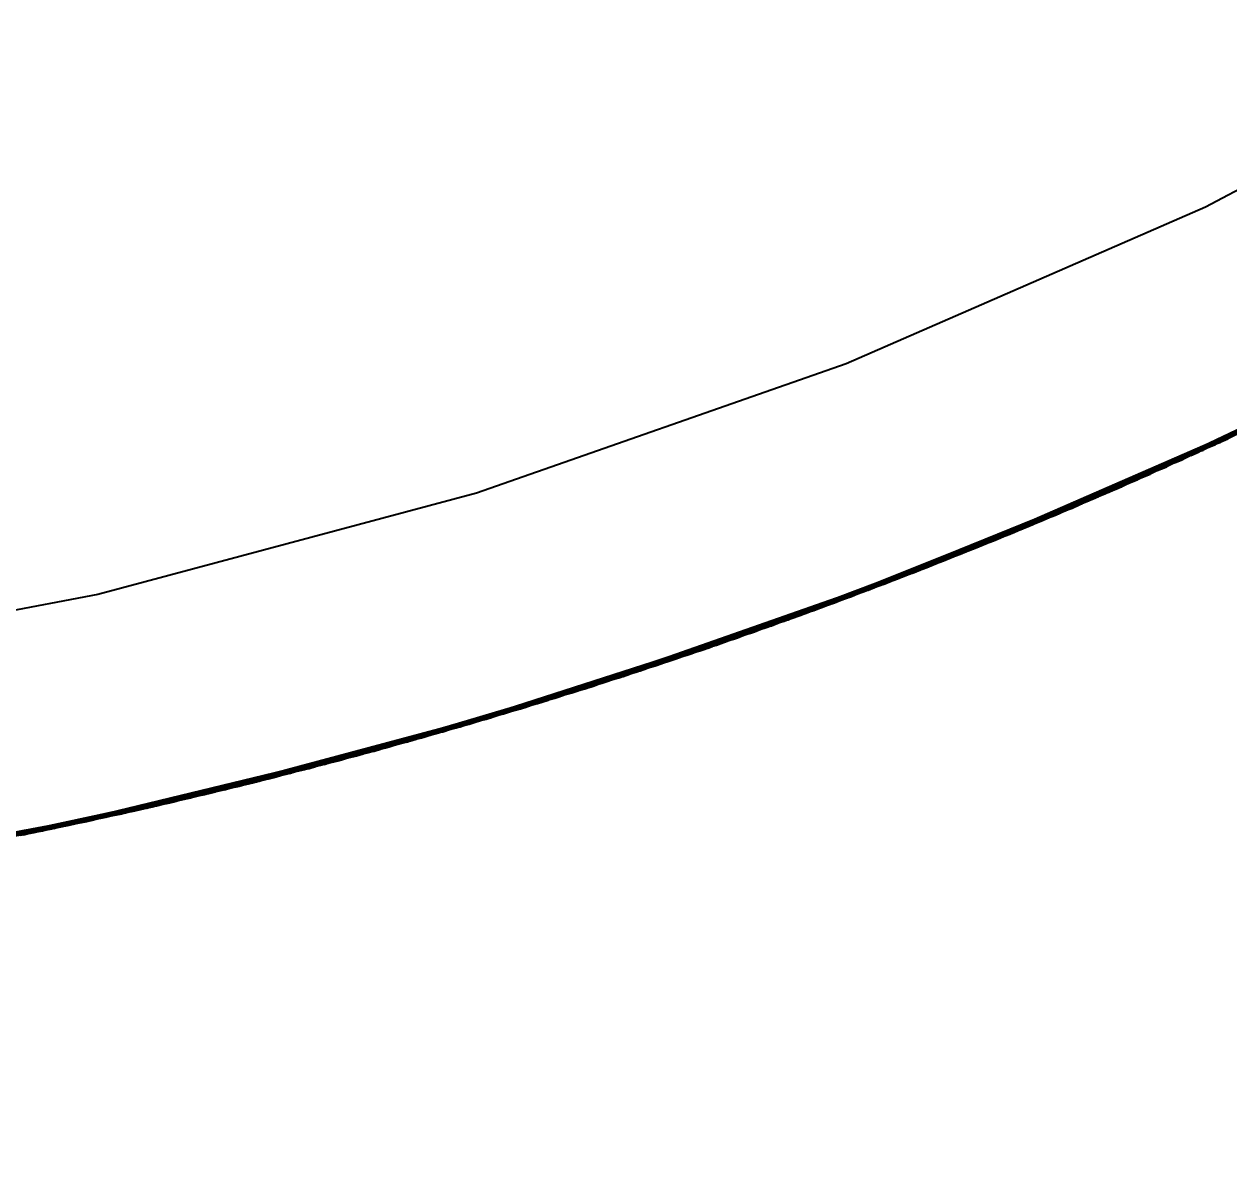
# Model space of a CAD drawing. Header units: millimetres. Extents: x 0 to 420, y 0 to 297.
# Drawn here: x 195.5 to 196.604, y 261.795 to 262.843 of the extents above; entities that cross this region are included whole.
import ezdxf

# ---------------------------------------------------------------- set-up
doc = ezdxf.new("R2010")
doc.units = ezdxf.units.MM
doc.linetypes.add('DASHED', pattern=[1.524, 1.27, -0.254])
for name, color, linetype, lineweight in [('DIM', 3, 'CONTINUOUS', 18), ('HIDDEN', 8, 'DASHED', 25), ('VISIBLE', 7, 'CONTINUOUS', 50)]:
    doc.layers.add(name, color=color, linetype=linetype, lineweight=lineweight)
doc.styles.add('CJK', font='NotoSansCJK-Regular.ttc')
doc.dimstyles.new('GB', dxfattribs={"dimtxt": 2.8, "dimasz": 2.2, "dimexe": 1.5, "dimexo": 1, "dimgap": 0.6, "dimtad": 1, "dimlfac": 100, "dimzin": 12, "dimdsep": 46, "dimtxsty": 'CJK', "dimcen": 2.5, "dimazin": 3, "dimtfac": 0.5, "dimtmove": 2, "dimatfit": 3})

msp = doc.modelspace()

# ---------------------------------------------------------------- linework, layer by layer
at = {"layer": 'HIDDEN'}
for points in [[(196.9, 262.84307), (196.58264, 262.67534)], [(196.9, 262.84307), (196.58264, 262.67534)], [(196.58264, 262.67534), (196.25364, 262.5318)], [(196.58264, 262.67534), (196.25364, 262.5318)], [(196.88046, 262.60302), (196.59782, 262.46137)], [(196.88587, 262.60596), (196.6034, 262.46396)], [(196.87501, 262.6001), (196.54639, 262.43796)], [(196.85964, 262.5918), (196.57633, 262.45149)], [(196.86505, 262.5947), (196.58191, 262.45404)], [(196.86176, 262.59301), (196.58585, 262.45607)], [(196.87506, 262.6001), (196.59224, 262.45879)], [(196.86717, 262.59613), (196.59717, 262.46128)], [(196.87612, 262.60074), (196.59903, 262.46207)], [(196.84418, 262.58357), (196.56038, 262.44425)], [(196.84961, 262.58645), (196.56598, 262.44678)], [(196.84712, 262.5852), (196.5709, 262.44923)], [(196.83815, 262.58066), (196.58212, 262.45488)], [(196.8525, 262.58828), (196.58977, 262.45813)], [(196.81864, 262.57011), (196.53403, 262.43242)], [(196.81811, 262.56989), (196.54103, 262.43575)], [(196.8287, 262.57538), (196.54441, 262.43705)], [(196.83413, 262.57824), (196.55001, 262.43957)], [(196.83276, 262.57759), (196.55594, 262.44245)], [(196.82354, 262.57296), (196.57461, 262.45168)], [(196.79763, 262.55917), (196.51238, 262.42284)], [(196.79262, 262.55666), (196.51288, 262.42321)], [(196.80309, 262.56201), (196.51801, 262.42533)], [(196.80772, 262.56441), (196.52278, 262.42743)], [(196.80356, 262.56232), (196.52603, 262.42908)], [(196.81318, 262.56725), (196.52841, 262.42992)], [(196.79457, 262.55788), (196.55938, 262.4452)], [(196.80899, 262.56536), (196.56703, 262.44845)], [(196.7766, 262.54835), (196.4907, 262.41337)], [(196.78206, 262.55115), (196.49634, 262.41581)], [(196.77807, 262.54917), (196.49781, 262.41661)], [(196.78753, 262.55396), (196.50197, 262.41828)], [(196.79216, 262.55635), (196.50675, 262.42037)], [(196.78907, 262.55483), (196.51106, 262.42248)], [(196.75084, 262.53527), (196.46417, 262.40194)], [(196.76099, 262.5404), (196.47462, 262.40643)], [(196.76646, 262.54318), (196.48026, 262.40886)], [(196.7633, 262.54165), (196.48455, 262.41091)], [(196.75428, 262.53729), (196.48834, 262.41282)], [(196.76873, 262.54462), (196.49606, 262.41591)], [(196.25364, 262.5318), (195.91483, 262.41324)], [(196.25364, 262.5318), (195.91483, 262.41324)], [(196.72969, 262.52468), (196.44239, 262.39271)], [(196.73519, 262.52742), (196.44806, 262.3951)], [(196.73398, 262.52688), (196.45442, 262.398)], [(196.74535, 262.53251), (196.45852, 262.39953)], [(196.74881, 262.53432), (196.46949, 262.40443)], [(196.73946, 262.52983), (196.4808, 262.40981)], [(196.70847, 262.51417), (196.42055, 262.38356)], [(196.70831, 262.51416), (196.42601, 262.38598)], [(196.71399, 262.51689), (196.42623, 262.38593)], [(196.7195, 262.51962), (196.43191, 262.3883)], [(196.72418, 262.52194), (196.43672, 262.39032)], [(196.71936, 262.51961), (196.4393, 262.39161)], [(196.71022, 262.51531), (196.46541, 262.40366)], [(196.72483, 262.52254), (196.47309, 262.40673)], [(196.68252, 262.50148), (196.39386, 262.37254)], [(196.69275, 262.50646), (196.40438, 262.37686)], [(196.68418, 262.50257), (196.40906, 262.379)], [(196.69827, 262.50916), (196.41006, 262.3792)], [(196.69357, 262.50693), (196.41082, 262.37966)], [(196.7038, 262.51187), (196.41574, 262.38156)], [(196.70467, 262.51237), (196.42421, 262.38529)], [(196.66942, 262.49515), (196.32671, 262.34563)], [(196.32671, 262.34563), (196.66942, 262.49515)], [(196.32696, 262.34574), (196.66771, 262.4944)], [(196.66122, 262.4912), (196.37195, 262.36363)], [(196.66676, 262.49386), (196.37764, 262.36593)], [(196.66405, 262.49263), (196.38232, 262.36805)], [(196.677, 262.49881), (196.38817, 262.37022)], [(196.67869, 262.4997), (196.39749, 262.37424)], [(196.66959, 262.49551), (196.4013, 262.37607)], [(196.64541, 262.48367), (196.35569, 262.35711)], [(196.65096, 262.48631), (196.3614, 262.35939)], [(196.64907, 262.48547), (196.36713, 262.3619)], [(196.63986, 262.48131), (196.38596, 262.37027)], [(196.6546, 262.48832), (196.39372, 262.3732)], [(196.65223, 262.48852), (196.45791, 262.40066)], [(196.61371, 262.46874), (196.32311, 262.34421)], [(196.61929, 262.47135), (196.32884, 262.34646)], [(196.624, 262.47356), (196.33368, 262.34837)], [(196.61945, 262.47149), (196.33668, 262.34976)], [(196.62957, 262.47617), (196.33941, 262.35063)], [(196.63513, 262.4788), (196.34513, 262.3529)], [(196.63435, 262.4785), (196.35186, 262.35579)], [(196.62503, 262.47432), (196.37823, 262.36735)], [(196.59224, 262.45879), (196.30106, 262.33564)], [(196.59782, 262.46137), (196.30678, 262.33786)], [(196.59331, 262.45935), (196.30806, 262.33849)], [(196.6034, 262.46396), (196.31252, 262.34009)], [(196.60814, 262.46615), (196.31739, 262.34198)], [(196.6045, 262.46453), (196.32142, 262.34376)], [(196.60826, 262.46628), (196.32321, 262.3444)], [(196.6101, 262.46735), (196.3706, 262.36446)], [(196.56598, 262.44678), (196.27409, 262.32532)], [(196.57633, 262.45149), (196.28471, 262.32936)], [(196.58191, 262.45404), (196.29045, 262.33155)], [(196.57851, 262.45256), (196.2945, 262.33332)], [(196.56897, 262.44842), (196.29853, 262.33513)], [(196.58412, 262.45533), (196.30613, 262.33781)], [(196.5421, 262.43619), (196.20674, 262.30036)], [(196.54441, 262.43705), (196.25194, 262.31697)], [(196.55001, 262.43957), (196.2577, 262.31913)], [(196.54858, 262.439), (196.26379, 262.32163)], [(196.56038, 262.44425), (196.26834, 262.32314)], [(196.5634, 262.44568), (196.27916, 262.32744)], [(196.55414, 262.44171), (196.2907, 262.33237)], [(196.55195, 262.44204), (196.40618, 262.37998)], [(196.51801, 262.42533), (196.22486, 262.30693)], [(196.52278, 262.42743), (196.22976, 262.30873)], [(196.51847, 262.42559), (196.23311, 262.31017)], [(196.52841, 262.42992), (196.23553, 262.31086)], [(196.53403, 262.43242), (196.2413, 262.313)], [(196.5335, 262.43225), (196.24849, 262.31589)], [(196.52409, 262.42829), (196.27523, 262.32691)], [(196.53913, 262.43497), (196.28296, 262.32964)], [(195.91483, 262.41324), (195.5681, 262.32034)], [(195.91483, 262.41324), (195.5681, 262.32034)], [(196.4907, 262.41337), (196.19685, 262.29672)], [(196.49634, 262.41581), (196.20263, 262.29881)], [(196.49223, 262.4141), (196.20416, 262.29952)], [(196.50197, 262.41828), (196.2084, 262.30091)], [(196.50675, 262.42037), (196.21331, 262.3027)], [(196.50355, 262.41904), (196.21774, 262.30453)], [(196.51238, 262.42284), (196.21908, 262.30481)], [(196.50719, 262.42063), (196.21964, 262.30516)], [(196.50924, 262.42174), (196.26738, 262.32414)], [(196.47462, 262.40643), (196.18037, 262.29082)], [(196.48026, 262.40886), (196.18615, 262.29288)], [(196.477, 262.40751), (196.19056, 262.29466)], [(196.4677, 262.40373), (196.19448, 262.29634)], [(196.48261, 262.41014), (196.20238, 262.29893)], [(196.44239, 262.39271), (196.14733, 262.27916)], [(196.44806, 262.3951), (196.15314, 262.28119)], [(196.44681, 262.39464), (196.15967, 262.28368)], [(196.45852, 262.39953), (196.16386, 262.28495)], [(196.46417, 262.40194), (196.16965, 262.287)], [(196.46206, 262.40112), (196.1751, 262.28914)], [(196.45248, 262.39724), (196.18672, 262.29379)], [(196.41574, 262.38156), (196.12003, 262.26972)], [(196.42055, 262.38356), (196.12496, 262.27141)], [(196.41667, 262.38201), (196.12872, 262.27291)], [(196.42035, 262.38355), (196.13059, 262.27349)], [(196.42623, 262.38593), (196.13077, 262.27341)], [(196.43191, 262.3883), (196.13659, 262.27543)], [(196.43672, 262.39032), (196.14152, 262.27714)], [(196.43173, 262.38829), (196.14419, 262.27827)], [(196.42239, 262.3846), (196.17098, 262.28863)], [(196.43739, 262.39088), (196.17886, 262.29121)], [(196.38817, 262.37022), (196.0918, 262.26015)], [(196.39386, 262.37254), (196.09762, 262.2621)], [(196.3899, 262.37099), (196.10135, 262.26356)], [(196.40438, 262.37686), (196.1084, 262.26574)], [(196.39556, 262.37351), (196.11322, 262.26759)], [(196.41006, 262.3792), (196.11421, 262.26772)], [(196.40523, 262.37728), (196.11502, 262.26814)], [(196.3614, 262.35939), (196.0644, 262.25103)], [(196.35946, 262.35868), (196.07027, 262.25317)], [(196.37195, 262.36363), (196.07519, 262.25459)], [(196.37764, 262.36593), (196.08102, 262.25653)], [(196.37485, 262.36487), (196.08581, 262.25834)], [(196.36517, 262.36118), (196.09752, 262.26277)], [(196.38055, 262.36739), (196.10528, 262.26515)], [(196.3628, 262.36151), (196.16331, 262.28611)], [(196.33368, 262.34837), (196.03604, 262.24178)], [(196.33941, 262.35063), (196.04189, 262.24368)], [(196.34513, 262.3529), (196.04774, 262.24558)], [(196.34429, 262.35264), (196.05466, 262.24804)], [(196.35569, 262.35711), (196.05855, 262.24911)], [(196.3348, 262.34908), (196.08168, 262.2579)], [(196.34998, 262.3551), (196.0896, 262.26034)], [(196.32671, 262.34563), (195.97378, 262.22213)], [(195.97378, 262.22213), (196.32671, 262.34563)], [(195.974, 262.22221), (196.32362, 262.34455)], [(196.30678, 262.33786), (196.00853, 262.23299)], [(196.30213, 262.33612), (196.00985, 262.23355)], [(196.31252, 262.34009), (196.01439, 262.23485)], [(196.31739, 262.34198), (196.01937, 262.23643)], [(196.31363, 262.34058), (196.02351, 262.23795)], [(196.32311, 262.34421), (196.02522, 262.2383)], [(196.31754, 262.3421), (196.02532, 262.23848)], [(196.32884, 262.34646), (196.03108, 262.24018)], [(196.32904, 262.34661), (196.03912, 262.24298)], [(196.31941, 262.34304), (196.07393, 262.25552)], [(196.27409, 262.32532), (195.97511, 262.22254)], [(196.28471, 262.32936), (195.98596, 262.2259)], [(196.29045, 262.33155), (195.99182, 262.22773)], [(196.28695, 262.33028), (195.99597, 262.22924)], [(196.27718, 262.32676), (196.00009, 262.23078)], [(196.30106, 262.33564), (196.00267, 262.23114)], [(196.29272, 262.3327), (196.00786, 262.23298)], [(195.5681, 262.32034), (195.2154, 262.25361)], [(195.5681, 262.32034), (195.2154, 262.25361)], [(196.25194, 262.31697), (195.95247, 262.21561)], [(196.2577, 262.31913), (195.95835, 262.2174)], [(196.2562, 262.31864), (195.9646, 262.21951)], [(196.26834, 262.32314), (195.96923, 262.22073)], [(196.27144, 262.32438), (195.9803, 262.22434)], [(196.24658, 262.31524), (195.98417, 262.22628)], [(196.26193, 262.32099), (195.9921, 262.22852)], [(196.25975, 262.32145), (196.11045, 262.26877)], [(196.21908, 262.30481), (195.91891, 262.20555)], [(196.21373, 262.30292), (195.91951, 262.20587)], [(196.22486, 262.30693), (195.92481, 262.20731)], [(196.22976, 262.30873), (195.92981, 262.20879)], [(196.2253, 262.30716), (195.93325, 262.21002)], [(196.23553, 262.31086), (195.9357, 262.21055)], [(196.2413, 262.313), (195.9416, 262.21232)], [(196.24078, 262.31288), (195.94896, 262.21475)], [(196.21586, 262.30391), (195.96831, 262.22178)], [(196.2311, 262.3095), (195.97633, 262.22406)], [(196.203, 262.29905), (195.85962, 262.18856)], [(196.18615, 262.29288), (195.8853, 262.19573)], [(196.18279, 262.29175), (195.88981, 262.19723)], [(196.19685, 262.29672), (195.89622, 262.19888)], [(196.18857, 262.29402), (195.90187, 262.20074)], [(196.20263, 262.29881), (195.90211, 262.2006)], [(196.19841, 262.29736), (195.90369, 262.20121)], [(196.2084, 262.30091), (195.908, 262.20234)], [(196.21331, 262.3027), (195.91302, 262.20381)], [(196.21001, 262.30157), (195.91755, 262.20535)], [(196.15314, 262.28119), (195.85161, 262.18614)], [(196.15187, 262.28081), (195.85829, 262.18822)], [(196.16386, 262.28495), (195.86254, 262.18922)], [(196.16965, 262.287), (195.86845, 262.1909)], [(196.16747, 262.2863), (195.87401, 262.19269)], [(196.18037, 262.29082), (195.87939, 262.19403)], [(196.1577, 262.28306), (195.88589, 262.19659)], [(196.17325, 262.28855), (195.89383, 262.19865)], [(196.12003, 262.26972), (195.81783, 262.17679)], [(196.12496, 262.27141), (195.82287, 262.17817)], [(196.12097, 262.27011), (195.82671, 262.17943)], [(196.12472, 262.2714), (195.82865, 262.1799)], [(196.13077, 262.27341), (195.82879, 262.1798)], [(196.13659, 262.27543), (195.83472, 262.18144)], [(196.14152, 262.27714), (195.83975, 262.18283)], [(196.13637, 262.27542), (195.84251, 262.1838)], [(196.14733, 262.27916), (195.84568, 262.18448)], [(196.12686, 262.27233), (195.86988, 262.19244)], [(196.14221, 262.27764), (195.87792, 262.19453)], [(196.0918, 262.26015), (195.78906, 262.16902)], [(196.09762, 262.2621), (195.795, 262.17061)], [(196.09356, 262.2608), (195.79882, 262.17183)], [(196.1084, 262.26574), (195.80598, 262.17356)], [(196.09937, 262.26296), (195.81093, 262.1751)], [(196.11421, 262.26772), (195.8119, 262.17516)], [(196.10927, 262.26611), (195.81276, 262.17554)], [(196.05855, 262.24911), (195.75518, 262.16011)], [(196.0644, 262.25103), (195.76114, 262.16166)], [(196.06242, 262.25044), (195.76714, 262.16342)], [(196.07519, 262.25459), (195.77213, 262.16453)], [(196.08102, 262.25653), (195.77807, 262.1661)], [(196.07815, 262.25565), (195.78295, 262.16759)], [(196.06828, 262.25258), (195.79491, 262.17127)], [(196.08398, 262.25779), (195.80285, 262.17317)], [(196.06596, 262.25307), (195.86205, 262.19041)], [(196.02522, 262.2383), (195.72124, 262.15142)], [(196.01954, 262.23655), (195.72136, 262.1516)], [(196.03108, 262.24018), (195.7272, 262.15293)], [(196.03604, 262.24178), (195.73225, 262.15422)], [(196.03131, 262.24033), (195.7354, 262.15522)], [(196.04189, 262.24368), (195.73821, 262.15574)], [(196.04774, 262.24558), (195.74417, 262.15727)], [(196.04686, 262.24536), (195.75124, 262.15929)], [(196.02145, 262.23736), (195.77095, 262.16554)], [(196.03723, 262.24244), (195.77881, 262.16742)], [(196.0527, 262.24746), (195.78689, 262.16935)], [(195.98596, 262.2259), (195.68127, 262.14153)], [(195.99182, 262.22773), (195.68724, 262.14299)], [(195.98825, 262.22668), (195.69145, 262.14422)], [(196.00267, 262.23114), (195.69828, 262.14571)], [(195.99414, 262.22872), (195.70356, 262.14721)], [(196.00853, 262.23299), (195.70424, 262.14718)], [(196.00375, 262.23154), (195.70559, 262.14765)], [(196.01439, 262.23485), (195.71021, 262.14867)], [(196.01937, 262.23643), (195.71528, 262.14993)], [(196.01552, 262.23527), (195.71952, 262.15119)], [(195.97378, 262.22213), (195.61261, 262.12535)], [(195.61261, 262.12535), (195.97378, 262.22213)], [(195.61502, 262.126), (195.97229, 262.22173)], [(195.95247, 262.21561), (195.64719, 262.13338)], [(195.95835, 262.2174), (195.65318, 262.1348)], [(195.9568, 262.217), (195.65956, 262.13651)], [(195.96923, 262.22073), (195.66424, 262.13743)], [(195.97511, 262.22254), (195.67023, 262.13887)], [(195.9724, 262.22177), (195.67553, 262.14034)], [(195.96267, 262.21898), (195.68752, 262.14375)], [(195.97828, 262.22378), (195.69563, 262.1455)], [(195.96051, 262.21957), (195.80828, 262.17646)], [(195.91302, 262.20381), (195.60708, 262.1241)], [(195.91891, 262.20555), (195.61307, 262.12546)], [(195.91342, 262.204), (195.6137, 262.12574)], [(195.92481, 262.20731), (195.61907, 262.12684)], [(195.92981, 262.20879), (195.62415, 262.128)], [(195.92525, 262.2075), (195.62766, 262.12901)], [(195.9357, 262.21055), (195.63014, 262.12939)], [(195.9416, 262.21232), (195.63613, 262.13078)], [(195.9411, 262.21224), (195.64364, 262.13274)], [(195.91562, 262.20485), (195.66337, 262.13853)], [(195.93119, 262.20947), (195.67153, 262.14029)], [(195.94705, 262.21423), (195.67945, 262.142)], [(195.87939, 262.19403), (195.5729, 262.11646)], [(195.8853, 262.19573), (195.5789, 262.11778)], [(195.88187, 262.1948), (195.5835, 262.11899)], [(195.89622, 262.19888), (195.59, 262.12024)], [(195.88778, 262.19671), (195.59574, 262.12173)], [(195.90211, 262.2006), (195.59599, 262.12159)], [(195.89781, 262.19942), (195.5976, 262.12209)], [(195.908, 262.20234), (195.60198, 262.12294)], [(195.90964, 262.20288), (195.61169, 262.12535)], [(195.85412, 262.18691), (195.49972, 262.101)], [(195.83472, 262.18144), (195.52753, 262.10672)], [(195.83975, 262.18283), (195.53263, 262.10779)], [(195.83448, 262.18143), (195.53545, 262.10858)], [(195.84568, 262.18448), (195.53865, 262.10906)], [(195.85161, 262.18614), (195.54467, 262.11035)], [(195.85034, 262.18585), (195.55148, 262.112)], [(195.86254, 262.18922), (195.55577, 262.11273)], [(195.86845, 262.1909), (195.56178, 262.11403)], [(195.86621, 262.19033), (195.56744, 262.11547)], [(195.84046, 262.18329), (195.57146, 262.11705)], [(195.8563, 262.18773), (195.5795, 262.1186)], [(195.87211, 262.19221), (195.5876, 262.12016)], [(195.795, 262.17061), (195.4872, 262.09842)], [(195.80598, 262.17356), (195.49834, 262.10067)], [(195.79678, 262.17135), (195.50338, 262.1019)], [(195.8119, 262.17516), (195.50435, 262.1019)], [(195.80687, 262.17387), (195.50524, 262.10222)], [(195.81783, 262.17679), (195.51037, 262.10314)], [(195.82287, 262.17817), (195.51549, 262.1042)], [(195.81879, 262.17712), (195.51939, 262.10522)], [(195.82259, 262.17816), (195.52139, 262.10557)], [(195.82879, 262.1798), (195.5215, 262.10545)], [(195.8248, 262.17896), (195.5633, 262.11547)], [(195.75518, 262.16011), (195.44679, 262.09045)], [(195.76114, 262.16166), (195.45284, 262.09162)], [(195.75914, 262.1612), (195.45894, 262.09301)], [(195.77213, 262.16453), (195.46399, 262.0938)], [(195.77807, 262.1661), (195.47001, 262.09499)], [(195.77513, 262.16539), (195.47497, 262.09617)], [(195.78906, 262.16902), (195.48117, 262.09721)], [(195.76513, 262.16296), (195.48712, 262.09908)], [(195.79084, 262.16956), (195.49108, 262.09939)], [(195.78107, 262.16716), (195.4952, 262.10048)], [(195.76287, 262.1636), (195.55534, 262.11394)], [(195.71021, 262.14867), (195.40119, 262.08188)], [(195.71528, 262.14993), (195.40633, 262.08282)], [(195.71137, 262.14902), (195.41066, 262.08382)], [(195.72124, 262.15142), (195.41237, 262.08393)], [(195.71545, 262.15004), (195.41252, 262.0841)], [(195.7272, 262.15293), (195.41841, 262.08507)], [(195.73225, 262.15422), (195.42354, 262.08603)], [(195.72744, 262.15306), (195.42675, 262.08683)], [(195.73821, 262.15574), (195.42958, 262.08717)], [(195.74417, 262.15727), (195.43563, 262.08832)], [(195.74324, 262.15709), (195.44282, 262.08989)], [(195.71743, 262.15074), (195.46285, 262.09487)], [(195.73349, 262.1548), (195.47082, 262.09626)], [(195.74922, 262.15883), (195.47902, 262.09768)], [(195.66424, 262.13743), (195.3546, 262.07357)], [(195.67023, 262.13887), (195.36067, 262.07463)], [(195.66747, 262.13827), (195.36605, 262.07576)], [(195.68127, 262.14153), (195.37186, 262.07659)], [(195.68724, 262.14299), (195.3779, 262.07767)], [(195.68359, 262.14216), (195.38217, 262.07863)], [(195.67348, 262.13991), (195.38638, 262.07963)], [(195.69828, 262.14571), (195.3891, 262.07968)], [(195.68958, 262.14383), (195.39444, 262.08084)], [(195.70424, 262.14718), (195.39514, 262.08077)], [(195.69936, 262.14603), (195.3965, 262.08116)], [(195.61907, 262.12684), (195.30885, 262.06585)], [(195.62415, 262.128), (195.314, 262.06669)], [(195.6195, 262.127), (195.31758, 262.06748)], [(195.63014, 262.12939), (195.32006, 262.0677)], [(195.63613, 262.13078), (195.32613, 262.06871)], [(195.63566, 262.13074), (195.33375, 262.0702)], [(195.64719, 262.13338), (195.33733, 262.07061)], [(195.65318, 262.1348), (195.3434, 262.07164)], [(195.65157, 262.13448), (195.34989, 262.07295)], [(195.62556, 262.12859), (195.36201, 262.07596)], [(195.64173, 262.13236), (195.37, 262.07716)], [(195.65757, 262.1361), (195.37819, 262.0784)], [(195.65543, 262.13682), (195.50088, 262.10343)], [(195.61261, 262.12535), (195.24521, 262.05584)], [(195.24521, 262.05584), (195.61261, 262.12535)], [(195.24591, 262.05597), (195.61118, 262.12509)], [(195.5729, 262.11646), (195.26211, 262.05842)], [(195.5789, 262.11778), (195.26819, 262.05936)], [(195.57542, 262.11708), (195.27286, 262.06028)], [(195.59, 262.12024), (195.27942, 262.06111)], [(195.58145, 262.1186), (195.28521, 262.06223)], [(195.59599, 262.12159), (195.28548, 262.06207)], [(195.59161, 262.12067), (195.2871, 262.06247)], [(195.60198, 262.12294), (195.29155, 262.06305)], [(195.60708, 262.1241), (195.29671, 262.06388)], [(195.60363, 262.12338), (195.30138, 262.06483)], [(195.61307, 262.12546), (195.30277, 262.06486)], [(195.60747, 262.12425), (195.30343, 262.0651)], [(195.60973, 262.12496), (195.35379, 262.07472)], [(195.51549, 262.1042), (195.20405, 262.04981)], [(195.51518, 262.1042), (195.21004, 262.0508)], [(195.5215, 262.10545), (195.21013, 262.05068)], [(195.52753, 262.10672), (195.21622, 262.05156)], [(195.53263, 262.10779), (195.22139, 262.05231)], [(195.52725, 262.10672), (195.22424, 262.05292)], [(195.53865, 262.10906), (195.22747, 262.05319)], [(195.54467, 262.11035), (195.23355, 262.0541)], [(195.54341, 262.11014), (195.24046, 262.05532)], [(195.55577, 262.11273), (195.24479, 262.05578)], [(195.56178, 262.11403), (195.25087, 262.0567)], [(195.51745, 262.10487), (195.25247, 262.05804)], [(195.55948, 262.1136), (195.25662, 262.05777)], [(195.53335, 262.1082), (195.26072, 262.05909)], [(195.5495, 262.11164), (195.2688, 262.06013)], [(195.56548, 262.1151), (195.277, 262.06118)], [(195.50435, 262.1019), (195.19279, 262.04822)], [(195.51037, 262.10314), (195.19887, 262.04908)], [(195.51133, 262.10341), (195.208, 262.05057)]]:
    msp.add_lwpolyline(points, dxfattribs=at)
at = {"layer": 'VISIBLE'}
for points in [[(196.78731, 262.55385), (196.50174, 262.41818)], [(196.69431, 262.50967), (196.60284, 262.4637)], [(196.60284, 262.4637), (196.55195, 262.44204)], [(196.58977, 262.45813), (196.57664, 262.45163)], [(196.59155, 262.45847), (196.58412, 262.45533)], [(196.59717, 262.46128), (196.59155, 262.45847)], [(196.59516, 262.46014), (196.59331, 262.45935)], [(196.59903, 262.46207), (196.59516, 262.46014)], [(196.56703, 262.44845), (196.53178, 262.43142)], [(196.57461, 262.45168), (196.54675, 262.4381)], [(196.58212, 262.45488), (196.56171, 262.44485)], [(196.56533, 262.44648), (196.5634, 262.44568)], [(196.5709, 262.44923), (196.56533, 262.44648)], [(196.57664, 262.45163), (196.56897, 262.44842)], [(196.58025, 262.45329), (196.57851, 262.45256)], [(196.58585, 262.45607), (196.58025, 262.45329)], [(196.55938, 262.4452), (196.51676, 262.42478)], [(196.54103, 262.43575), (196.5354, 262.43303)], [(196.54675, 262.4381), (196.53913, 262.43497)], [(196.54609, 262.43781), (196.5421, 262.43619)], [(196.54639, 262.43796), (196.54609, 262.43781)], [(196.55038, 262.43974), (196.54858, 262.439)], [(196.55594, 262.44245), (196.55038, 262.43974)], [(196.56171, 262.44485), (196.55414, 262.44171)], [(196.51676, 262.42478), (196.50924, 262.42174)], [(196.5204, 262.42638), (196.51847, 262.42559)], [(196.52603, 262.42908), (196.5204, 262.42638)], [(196.53178, 262.43142), (196.52409, 262.42829)], [(196.5354, 262.43303), (196.5335, 262.43225)], [(196.50174, 262.41818), (196.20816, 262.30083)], [(196.49034, 262.41321), (196.48261, 262.41014)], [(196.49606, 262.41591), (196.49034, 262.41321)], [(196.49398, 262.41479), (196.49223, 262.4141)], [(196.49781, 262.41661), (196.49398, 262.41479)], [(196.50537, 262.41977), (196.50355, 262.41904)], [(196.51106, 262.42248), (196.50537, 262.41977)], [(196.50902, 262.42137), (196.50719, 262.42063)], [(196.51288, 262.42321), (196.50902, 262.42137)], [(196.46541, 262.40366), (196.42997, 262.38749)], [(196.47309, 262.40673), (196.4451, 262.39385)], [(196.4808, 262.40981), (196.4602, 262.40025)], [(196.46949, 262.40443), (196.46386, 262.40181)], [(196.47528, 262.40671), (196.4677, 262.40373)], [(196.48834, 262.41282), (196.47528, 262.40671)], [(196.47893, 262.40828), (196.477, 262.40751)], [(196.48455, 262.41091), (196.47893, 262.40828)], [(196.45791, 262.40066), (196.41482, 262.38118)], [(196.4393, 262.39161), (196.43364, 262.38903)], [(196.4451, 262.39385), (196.43739, 262.39088)], [(196.44876, 262.39539), (196.44681, 262.39464)], [(196.45442, 262.398), (196.44876, 262.39539)], [(196.4602, 262.40025), (196.45248, 262.39724)], [(196.46386, 262.40181), (196.46206, 262.40112)], [(196.41482, 262.38118), (196.3628, 262.36151)], [(196.41849, 262.3827), (196.41667, 262.38201)], [(196.42421, 262.38529), (196.41849, 262.3827)], [(196.42216, 262.38423), (196.42035, 262.38355)], [(196.42601, 262.38598), (196.42216, 262.38423)], [(196.42997, 262.38749), (196.42239, 262.3846)], [(196.43364, 262.38903), (196.43173, 262.38829)], [(196.40618, 262.37998), (196.31194, 262.33986)], [(196.38596, 262.37027), (196.35773, 262.35792)], [(196.39372, 262.3732), (196.37295, 262.36404)], [(196.38814, 262.37021), (196.38055, 262.36739)], [(196.4013, 262.37607), (196.38814, 262.37021)], [(196.39183, 262.37171), (196.3899, 262.37099)], [(196.39749, 262.37424), (196.39183, 262.37171)], [(196.40333, 262.37643), (196.39556, 262.37351)], [(196.40906, 262.379), (196.40333, 262.37643)], [(196.40699, 262.37794), (196.40523, 262.37728)], [(196.41082, 262.37966), (196.40699, 262.37794)], [(196.3706, 262.36446), (196.32722, 262.34583)], [(196.37823, 262.36735), (196.34248, 262.35185)], [(196.36142, 262.35939), (196.35946, 262.35868)], [(196.36713, 262.3619), (196.36142, 262.35939)], [(196.37295, 262.36404), (196.36517, 262.36118)], [(196.37663, 262.36553), (196.37485, 262.36487)], [(196.38232, 262.36805), (196.37663, 262.36553)], [(196.33092, 262.34728), (196.32904, 262.34661)], [(196.33668, 262.34976), (196.33092, 262.34728)], [(196.34248, 262.35185), (196.3348, 262.34908)], [(196.34618, 262.35332), (196.34429, 262.35264)], [(196.35186, 262.35579), (196.34618, 262.35332)], [(196.35773, 262.35792), (196.34998, 262.3551)], [(196.31194, 262.33986), (196.25975, 262.32145)], [(196.30613, 262.33781), (196.30034, 262.33537)], [(196.30405, 262.3368), (196.30213, 262.33612)], [(196.30806, 262.33849), (196.30405, 262.3368)], [(196.31564, 262.3413), (196.31363, 262.34058)], [(196.32142, 262.34376), (196.31564, 262.3413)], [(196.31933, 262.34274), (196.31754, 262.3421)], [(196.32321, 262.3444), (196.31933, 262.34274)], [(196.32722, 262.34583), (196.31941, 262.34304)], [(196.32362, 262.34455), (196.32671, 262.34563)], [(196.32671, 262.34563), (196.32696, 262.34574)], [(196.27523, 262.32691), (196.23898, 262.31214)], [(196.28296, 262.32964), (196.25434, 262.31787)], [(196.2907, 262.33237), (196.2697, 262.32365)], [(196.27342, 262.32506), (196.27144, 262.32438)], [(196.27916, 262.32744), (196.27342, 262.32506)], [(196.28503, 262.32948), (196.27718, 262.32676)], [(196.29853, 262.33513), (196.28503, 262.32948)], [(196.28874, 262.3309), (196.28695, 262.33028)], [(196.2945, 262.33332), (196.28874, 262.3309)], [(196.30034, 262.33537), (196.29272, 262.3327)], [(196.26738, 262.32414), (196.22358, 262.30646)], [(196.24849, 262.31589), (196.24269, 262.31352)], [(196.25434, 262.31787), (196.24658, 262.31524)], [(196.25807, 262.31927), (196.2562, 262.31864)], [(196.26379, 262.32163), (196.25807, 262.31927)], [(196.2697, 262.32365), (196.26193, 262.32099)], [(196.21774, 262.30453), (196.21189, 262.30219)], [(196.21563, 262.30355), (196.21373, 262.30292)], [(196.21964, 262.30516), (196.21563, 262.30355)], [(196.22358, 262.30646), (196.21586, 262.30391)], [(196.22731, 262.30783), (196.2253, 262.30716)], [(196.23311, 262.31017), (196.22731, 262.30783)], [(196.23898, 262.31214), (196.2311, 262.3095)], [(196.24269, 262.31352), (196.24078, 262.31288)], [(196.20816, 262.30083), (195.90775, 262.20227)], [(196.18672, 262.29379), (196.16557, 262.28556)], [(196.19448, 262.29634), (196.18103, 262.29105)], [(196.18478, 262.29239), (196.18279, 262.29175)], [(196.19056, 262.29466), (196.18478, 262.29239)], [(196.19647, 262.29659), (196.18857, 262.29402)], [(196.20238, 262.29893), (196.19647, 262.29659)], [(196.20021, 262.29794), (196.19841, 262.29736)], [(196.20416, 262.29952), (196.20021, 262.29794)], [(196.20548, 262.29985), (196.203, 262.29905)], [(196.20674, 262.30036), (196.20548, 262.29985)], [(196.21189, 262.30219), (196.21001, 262.30157)], [(196.16331, 262.28611), (196.11908, 262.26939)], [(196.17098, 262.28863), (196.1346, 262.27474)], [(196.17886, 262.29121), (196.1501, 262.28013)], [(196.15385, 262.28143), (196.15187, 262.28081)], [(196.15967, 262.28368), (196.15385, 262.28143)], [(196.16557, 262.28556), (196.1577, 262.28306)], [(196.16932, 262.28689), (196.16747, 262.2863)], [(196.1751, 262.28914), (196.16932, 262.28689)], [(196.18103, 262.29105), (196.17325, 262.28855)], [(196.12284, 262.27068), (196.12097, 262.27011)], [(196.12872, 262.27291), (196.12284, 262.27068)], [(196.1266, 262.27198), (196.12472, 262.2714)], [(196.13059, 262.27349), (196.1266, 262.27198)], [(196.1346, 262.27474), (196.12686, 262.27233)], [(196.13835, 262.27604), (196.13637, 262.27542)], [(196.14419, 262.27827), (196.13835, 262.27604)], [(196.1501, 262.28013), (196.14221, 262.27764)], [(196.11045, 262.26877), (196.01379, 262.23466)], [(196.0896, 262.26034), (196.06064, 262.2498)], [(196.11908, 262.26939), (196.06596, 262.25307)], [(196.09752, 262.26277), (196.07621, 262.25493)], [(196.09177, 262.26013), (196.08398, 262.25779)], [(196.10528, 262.26515), (196.09177, 262.26013)], [(196.09554, 262.2614), (196.09356, 262.2608)], [(196.10135, 262.26356), (196.09554, 262.2614)], [(196.10731, 262.26538), (196.09937, 262.26296)], [(196.11322, 262.26759), (196.10731, 262.26538)], [(196.11107, 262.26666), (196.10927, 262.26611)], [(196.11502, 262.26814), (196.11107, 262.26666)], [(196.07393, 262.25552), (196.02942, 262.23965)], [(196.08168, 262.2579), (196.04504, 262.2447)], [(196.05466, 262.24804), (196.04882, 262.24593)], [(196.06064, 262.2498), (196.0527, 262.24746)], [(196.06441, 262.25103), (196.06242, 262.25044)], [(196.07027, 262.25317), (196.06441, 262.25103)], [(196.07621, 262.25493), (196.06828, 262.25258)], [(196.07998, 262.25619), (196.07815, 262.25565)], [(196.08581, 262.25834), (196.07998, 262.25619)], [(196.02351, 262.23795), (196.01758, 262.23586)], [(196.02135, 262.23707), (196.01954, 262.23655)], [(196.02532, 262.23848), (196.02135, 262.23707)], [(196.02942, 262.23965), (196.02145, 262.23736)], [(196.0332, 262.24087), (196.03131, 262.24033)], [(196.03912, 262.24298), (196.0332, 262.24087)], [(196.04504, 262.2447), (196.03723, 262.24244)], [(196.04882, 262.24593), (196.04686, 262.24536)], [(195.98417, 262.22628), (195.95492, 262.21636)], [(196.01379, 262.23466), (195.96051, 262.21957)], [(195.9921, 262.22852), (195.97062, 262.22116)], [(195.98628, 262.226), (195.97828, 262.22378)], [(196.00009, 262.23078), (195.98628, 262.226)], [(195.99008, 262.22719), (195.98825, 262.22668)], [(195.99597, 262.22924), (195.99008, 262.22719)], [(196.00193, 262.23091), (195.99414, 262.22872)], [(196.00786, 262.23298), (196.00193, 262.23091)], [(196.00573, 262.2321), (196.00375, 262.23154)], [(196.00985, 262.23355), (196.00573, 262.2321)], [(196.01758, 262.23586), (196.01552, 262.23527)], [(195.96831, 262.22178), (195.9235, 262.20692)], [(195.97633, 262.22406), (195.93922, 262.21161)], [(195.94896, 262.21475), (195.94302, 262.21275)], [(195.95492, 262.21636), (195.94705, 262.21423)], [(195.95873, 262.21752), (195.9568, 262.217)], [(195.9646, 262.21951), (195.95873, 262.21752)], [(195.97062, 262.22116), (195.96267, 262.21898)], [(195.97229, 262.22173), (195.97378, 262.22213)], [(195.97441, 262.22232), (195.9724, 262.22177)], [(195.97378, 262.22213), (195.974, 262.22221)], [(195.9803, 262.22434), (195.97441, 262.22232)], [(195.91755, 262.20535), (195.91157, 262.20338)], [(195.91539, 262.20451), (195.91342, 262.204)], [(195.91951, 262.20587), (195.91539, 262.20451)], [(195.9235, 262.20692), (195.91562, 262.20485)], [(195.92731, 262.20804), (195.92525, 262.2075)], [(195.93325, 262.21002), (195.92731, 262.20804)], [(195.93922, 262.21161), (195.93119, 262.20947)], [(195.94302, 262.21275), (195.9411, 262.21224)], [(195.90775, 262.20227), (195.60172, 262.12289)], [(195.86988, 262.19244), (195.83269, 262.18088)], [(195.87792, 262.19453), (195.84851, 262.18528)], [(195.88589, 262.19659), (195.86429, 262.18972)], [(195.87401, 262.19269), (195.86812, 262.19081)], [(195.88007, 262.19423), (195.87211, 262.19221)], [(195.89383, 262.19865), (195.88007, 262.19423)], [(195.88389, 262.19532), (195.88187, 262.1948)], [(195.88981, 262.19723), (195.88389, 262.19532)], [(195.89583, 262.19877), (195.88778, 262.19671)], [(195.90187, 262.20074), (195.89583, 262.19877)], [(195.89964, 262.19989), (195.89781, 262.19942)], [(195.90369, 262.20121), (195.89964, 262.19989)], [(195.91157, 262.20338), (195.90964, 262.20288)], [(195.86205, 262.19041), (195.81687, 262.17653)], [(195.83652, 262.18193), (195.83448, 262.18143)], [(195.84251, 262.1838), (195.83652, 262.18193)], [(195.84851, 262.18528), (195.84046, 262.18329)], [(195.85232, 262.18634), (195.85034, 262.18585)], [(195.85829, 262.18822), (195.85232, 262.18634)], [(195.85566, 262.18728), (195.85412, 262.18691)], [(195.85962, 262.18856), (195.85566, 262.18728)], [(195.86429, 262.18972), (195.8563, 262.18773)], [(195.86812, 262.19081), (195.86621, 262.19033)], [(195.80828, 262.17646), (195.7096, 262.14852)], [(195.81687, 262.17653), (195.76287, 262.1636)], [(195.79491, 262.17127), (195.77317, 262.1648)], [(195.80285, 262.17317), (195.78903, 262.16901)], [(195.79882, 262.17183), (195.79287, 262.17003)], [(195.80487, 262.17326), (195.79678, 262.17135)], [(195.81093, 262.1751), (195.80487, 262.17326)], [(195.8087, 262.1743), (195.80687, 262.17387)], [(195.81276, 262.17554), (195.8087, 262.1743)], [(195.8207, 262.17757), (195.81879, 262.17712)], [(195.82671, 262.17943), (195.8207, 262.17757)], [(195.82453, 262.17863), (195.82259, 262.17816)], [(195.82865, 262.1799), (195.82453, 262.17863)], [(195.83269, 262.18088), (195.8248, 262.17896)], [(195.77095, 262.16554), (195.72551, 262.15251)], [(195.77881, 262.16742), (195.74141, 262.15656)], [(195.75124, 262.15929), (195.74526, 262.15755)], [(195.75731, 262.16066), (195.74922, 262.15883)], [(195.78689, 262.16935), (195.75731, 262.16066)], [(195.76115, 262.16165), (195.75914, 262.1612)], [(195.76714, 262.16342), (195.76115, 262.16165)], [(195.77317, 262.1648), (195.76513, 262.16296)], [(195.77702, 262.16582), (195.77513, 262.16539)], [(195.78295, 262.16759), (195.77702, 262.16582)], [(195.78903, 262.16901), (195.78107, 262.16716)], [(195.79287, 262.17003), (195.79084, 262.16956)], [(195.7096, 262.14852), (195.65543, 262.13682)], [(195.71345, 262.14947), (195.71137, 262.14902)], [(195.71952, 262.15119), (195.71345, 262.14947)], [(195.7173, 262.15044), (195.71545, 262.15004)], [(195.72136, 262.1516), (195.7173, 262.15044)], [(195.72551, 262.15251), (195.71743, 262.15074)], [(195.72936, 262.15348), (195.72744, 262.15306)], [(195.7354, 262.15522), (195.72936, 262.15348)], [(195.74141, 262.15656), (195.73349, 262.1548)], [(195.74526, 262.15755), (195.74324, 262.15709)], [(195.66337, 262.13853), (195.61773, 262.12653)], [(195.67153, 262.14029), (195.63372, 262.13022)], [(195.67945, 262.142), (195.64969, 262.13397)], [(195.66566, 262.13777), (195.65757, 262.1361)], [(195.68752, 262.14375), (195.66566, 262.13777)], [(195.66951, 262.13869), (195.66747, 262.13827)], [(195.67553, 262.14034), (195.66951, 262.13869)], [(195.68159, 262.14161), (195.67348, 262.13991)], [(195.69563, 262.1455), (195.68159, 262.14161)], [(195.68546, 262.14256), (195.68359, 262.14216)], [(195.69145, 262.14422), (195.68546, 262.14256)], [(195.69753, 262.14552), (195.68958, 262.14383)], [(195.70356, 262.14721), (195.69753, 262.14552)], [(195.70139, 262.14647), (195.69936, 262.14603)], [(195.70559, 262.14765), (195.70139, 262.14647)], [(195.61773, 262.12653), (195.60973, 262.12496)], [(195.6216, 262.12741), (195.6195, 262.127)], [(195.62766, 262.12901), (195.6216, 262.12741)], [(195.63372, 262.13022), (195.62556, 262.12859)], [(195.63758, 262.13112), (195.63566, 262.13074)], [(195.64364, 262.13274), (195.63758, 262.13112)], [(195.64969, 262.13397), (195.64173, 262.13236)], [(195.65356, 262.13489), (195.65157, 262.13448)], [(195.65956, 262.13651), (195.65356, 262.13489)], [(195.60172, 262.12289), (195.29128, 262.06301)], [(195.5633, 262.11547), (195.52546, 262.10629)], [(195.57146, 262.11705), (195.54151, 262.10967)], [(195.5795, 262.1186), (195.55755, 262.11312)], [(195.56744, 262.11547), (195.56144, 262.11396)], [(195.57359, 262.11661), (195.56548, 262.1151)], [(195.5876, 262.12016), (195.57359, 262.11661)], [(195.57747, 262.11746), (195.57542, 262.11708)], [(195.5835, 262.11899), (195.57747, 262.11746)], [(195.5896, 262.12015), (195.58145, 262.1186)], [(195.59574, 262.12173), (195.5896, 262.12015)], [(195.59348, 262.12103), (195.59161, 262.12067)], [(195.5976, 262.12209), (195.59348, 262.12103)], [(195.6056, 262.12376), (195.60363, 262.12338)], [(195.61169, 262.12535), (195.6056, 262.12376)], [(195.60948, 262.12464), (195.60747, 262.12425)], [(195.6137, 262.12574), (195.60948, 262.12464)], [(195.61118, 262.12509), (195.61261, 262.12535)], [(195.61261, 262.12535), (195.61502, 262.126)], [(195.55534, 262.11394), (195.50938, 262.10294)], [(195.51939, 262.10522), (195.51328, 262.10375)], [(195.51718, 262.10455), (195.51518, 262.1042)], [(195.52139, 262.10557), (195.51718, 262.10455)], [(195.52546, 262.10629), (195.51745, 262.10487)], [(195.52935, 262.10709), (195.52725, 262.10672)], [(195.53545, 262.10858), (195.52935, 262.10709)], [(195.54151, 262.10967), (195.53335, 262.1082)], [(195.54539, 262.1105), (195.54341, 262.11014)], [(195.55148, 262.112), (195.54539, 262.1105)], [(195.55755, 262.11312), (195.5495, 262.11164)], [(195.56144, 262.11396), (195.55948, 262.1136)], [(195.50088, 262.10343), (195.40057, 262.08177)], [(195.50938, 262.10294), (195.45474, 262.09347)], [(195.50338, 262.1019), (195.49721, 262.10044)], [(195.5011, 262.10124), (195.49924, 262.10092)], [(195.50524, 262.10222), (195.5011, 262.10124)], [(195.51328, 262.10375), (195.51133, 262.10341)]]:
    msp.add_lwpolyline(points, dxfattribs=at)

# ---------------------------------------------------------------- dimensions: what is measured, and where the dimension line sits
at = {"layer": 'DIM'}
msp.add_linear_dim(base=(189.5, 254.99999), p1=(189.5, 261.99999), p2=(199.5, 261.99999), text='10', dimstyle='GB', dxfattribs=at).render()

doc.saveas('drawing.dxf')
